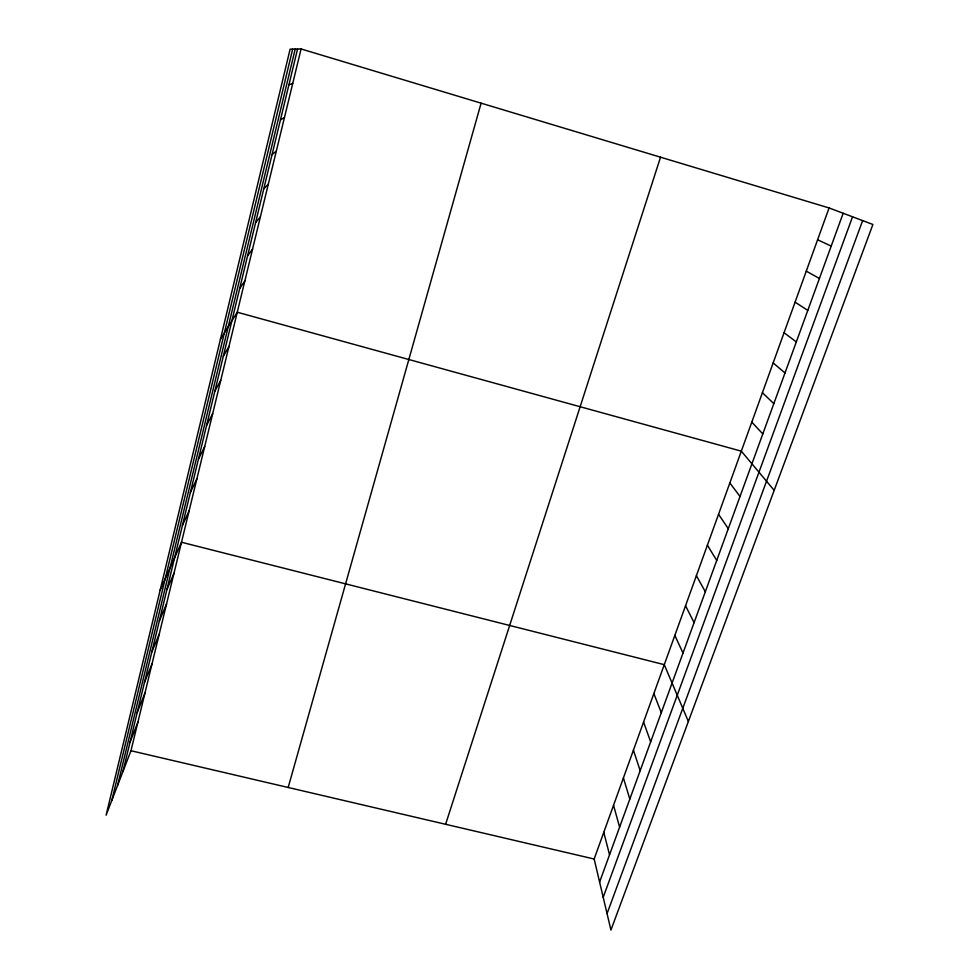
<?xml version="1.0" encoding="UTF-8"?>
<svg xmlns="http://www.w3.org/2000/svg" width="979" height="979" viewBox="0 0 979 979"><rect width="100%" height="100%" fill="white"/><g stroke="black" fill="none" stroke-linecap="round" stroke-linejoin="round"><path stroke-width="1.47" d="M111.875 800.247L292.684 49.109M117.578 785.427L295.217 49.06M122.913 771.599L297.567 49.023M301.079 48.95L290.114 49.17L106.099 815.201L130.966 750.734L301.079 48.95L829.078 207.952L872.901 224.485L610.933 930.05L594.155 859.011L829.078 207.952M288.181 787.483L481.105 103.162M445.604 824.281L660.531 157.191M599.601 882.067L843.164 213.263M603.199 897.315L852.55 216.812M607.053 913.615L862.646 220.618M129.999 742.315L137.892 722.147M137.17 712.614L144.916 693.181M144.451 682.498L152.026 663.823M151.831 651.965L159.247 634.062M159.32 620.98L166.565 603.884M166.919 589.566L173.981 573.278M160.177 590.08L181.507 542.256L664.276 664.668L688.372 721.486M182.437 525.344L189.131 510.781M190.367 492.523L196.865 478.866M198.419 459.224L204.709 446.497M206.593 425.424L212.676 413.652M214.878 391.111L220.752 380.341M223.298 356.295L228.951 346.529M220.422 339.297L237.261 312.228L741.323 451.16L774.181 490.344M239.659 288.585L244.872 280.863M247.589 255.8L252.57 249.07M255.629 222.539L260.39 216.848M263.779 188.825L268.295 184.187M272.04 154.621L276.323 151.072M280.435 119.927L284.461 117.504M288.94 84.732L292.721 83.472M130.966 750.734L594.155 859.011M817.6 239.769L831.208 246.084M806.268 271.159L819.423 278.464M795.083 302.144L807.785 310.392M784.057 332.725L796.319 341.904M773.165 362.903L784.999 372.987M762.408 392.701L773.826 403.654M751.799 422.12L762.8 433.93M729.844 482.941L740.026 496.475M718.537 514.281L728.29 528.684M707.389 545.193L716.726 560.441M696.387 575.676L705.321 591.744M685.533 605.744L694.087 622.607M674.837 635.408L682.999 653.042M653.85 693.548L661.29 712.651M643.57 722.037L650.656 741.849M633.425 750.147L640.168 770.657M623.415 777.901L629.815 799.072M613.539 805.289L619.609 827.108M603.774 832.321L609.538 854.765"/></g></svg>
